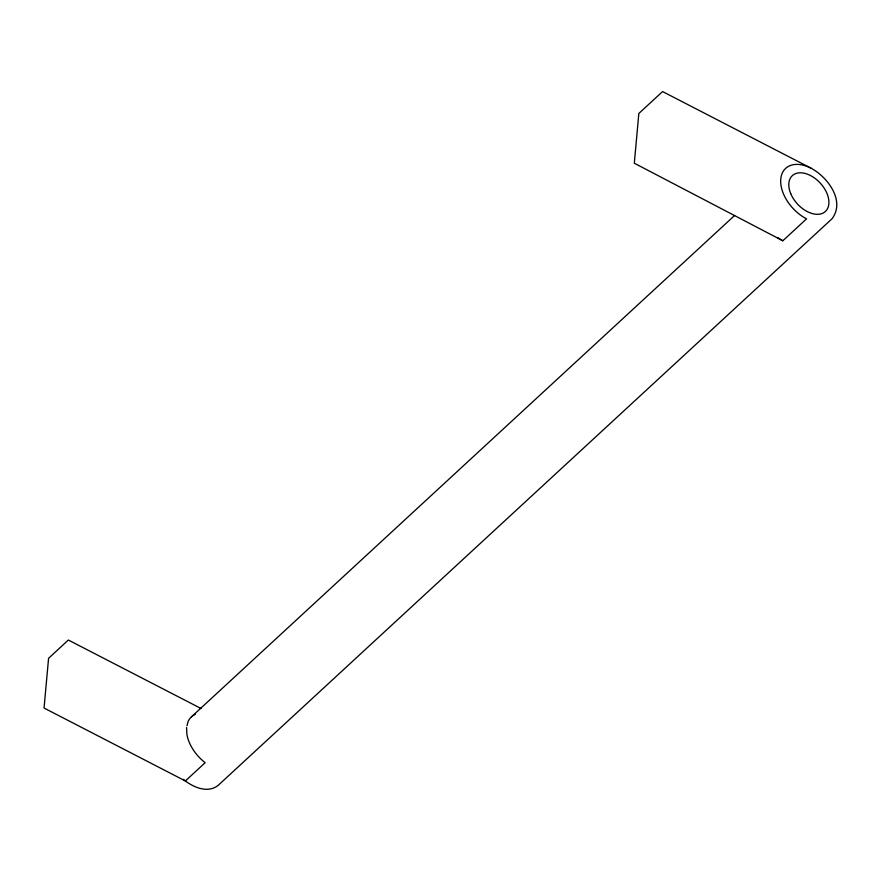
<?xml version="1.0" encoding="UTF-8"?>
<svg xmlns="http://www.w3.org/2000/svg" width="881" height="881" viewBox="0 0 881 881"><rect width="100%" height="100%" fill="white"/><g stroke="black" fill="none" stroke-linecap="round" stroke-linejoin="round"><path stroke-width="1.32" d="M186.992 725.779L188.105 721.473A34.238 21.728 47.3 0 1 195.318 714.315M191.463 716.815L734.633 215.46M811.159 168.249L662.578 91.558L638.835 113.473L634.309 163.216L782.824 240.766L806.556 218.851A34.238 21.728 47.3 0 1 780.764 179.052A34.238 21.728 47.3 0 1 811.159 168.249C827.655 177.059 845.507 200.901 832.038 218.752L218.036 785.478C208.037 793.296 194.327 787.735 185.362 780.962L44.05 708.027L48.576 658.283L68.355 640.035L201.11 708.544M186.552 727.519L186.915 734.567A34.238 21.728 47.3 0 0 205.152 762.704L185.362 780.962A34.238 21.728 47.3 0 1 183.413 779.377M782.824 240.766A34.238 21.728 47.3 0 1 777.637 237.617M790.72 193.622A24.382 15.473 47.3 0 0 825.365 211.495A24.382 15.473 47.3 0 0 810.498 175.539A24.382 15.473 47.3 0 0 790.72 193.622"/></g></svg>
